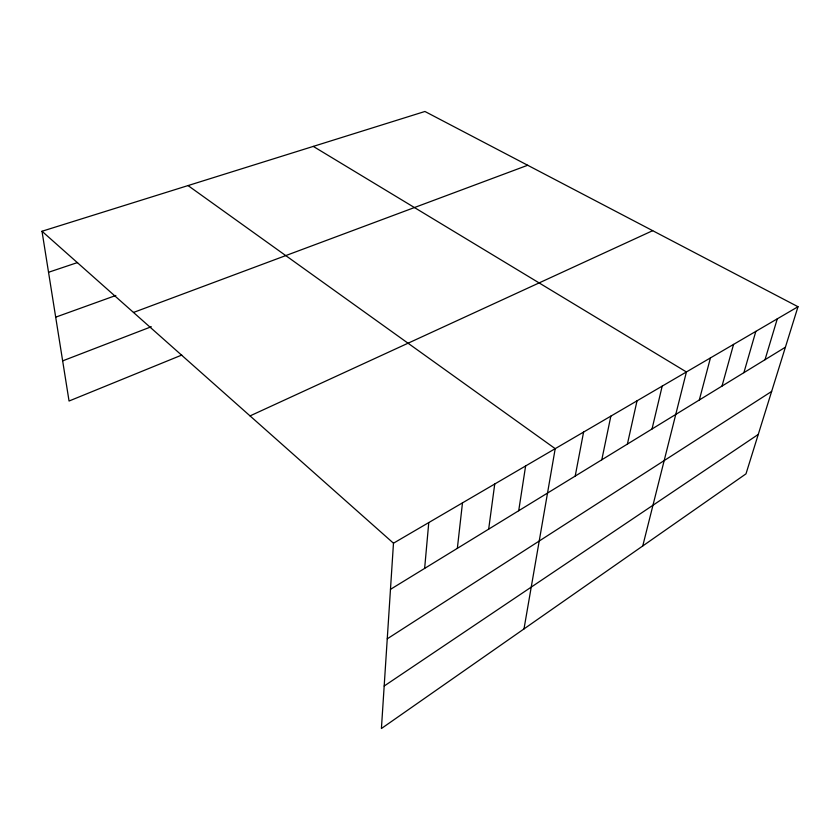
<?xml version="1.0" encoding="UTF-8"?>
<svg xmlns="http://www.w3.org/2000/svg" width="840" height="840" viewBox="0 0 840 840"><rect width="100%" height="100%" fill="white"/><g stroke="black" fill="none" stroke-linecap="round" stroke-linejoin="round"><path stroke-width="1.26" d="M42 231.252L393.477 543.207L381.413 728.522L745.994 473.844L798 306.726L424.925 111.479L42 231.252L69.048 401.026L181.734 355.079M424.641 568.407L428.768 522.575M457.349 548.363L462.483 502.866M488.67 529.158L494.739 484.019M518.7 510.741L525.62 465.959M523.992 628.929L555.208 448.665L188.044 185.577M575.2 476.102L583.59 432.065M601.797 459.784L610.848 416.136M627.396 444.098L637.025 400.838M652.029 428.999L662.193 386.117M642.747 545.969L686.417 371.963L313.288 146.402M699.311 399.998L710.441 357.913M722.012 386.085L733.562 344.4M743.894 372.666L755.832 331.38M765.009 359.719L777.294 318.832M384.185 686.018L758.268 434.427M387.251 638.831L771.635 391.44M390.474 589.355L785.4 347.214M393.477 543.207L798 306.726M250.047 415.905L652.67 230.674M62.643 360.875L151.284 326.739M133.487 312.449L527.688 165.26M55.682 317.163L115.826 295.481M48.531 272.276L77.585 262.531"/></g></svg>
